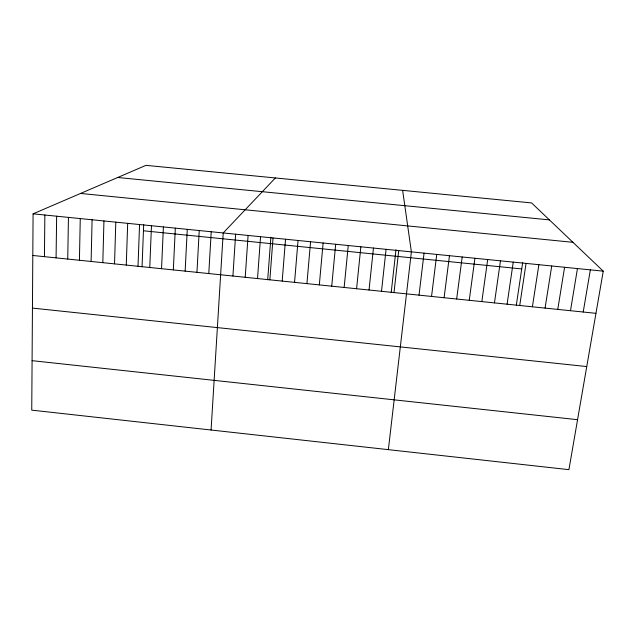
<?xml version="1.0" encoding="UTF-8"?>
<svg xmlns="http://www.w3.org/2000/svg" width="635" height="635" viewBox="0 0 635 635"><rect width="100%" height="100%" fill="white"/><g stroke="black" fill="none" stroke-linecap="round" stroke-linejoin="round"><path stroke-width="0.95" d="M33.084 213.836L31.75 410.147L568.92 469.654L603.25 271.161L531.574 202.922L145.971 165.346L33.084 213.836L603.25 271.161M44.434 256.675L44.855 215.019M56.078 257.873L56.65 216.202M67.739 259.064L68.445 217.392M79.415 260.271L80.264 218.575M91.107 261.469L92.099 219.766M102.814 262.668L103.942 220.956M114.53 263.874L115.8 222.147M126.262 265.081L127.683 223.345M138.009 266.287L139.565 224.536M142.049 266.859L143.693 224.425M149.765 267.494L151.471 225.735M161.544 268.7L163.393 226.933M173.331 269.915L175.323 228.132M185.134 271.129L187.277 229.338M196.953 272.344L199.239 230.537M208.788 273.558L211.217 231.743M211.074 430.014L223.21 232.95L275.368 177.951M232.918 276.034L235.641 234.196M245.213 277.297L248.094 235.45M257.524 278.559L260.556 236.704M267.692 279.765L270.899 237.204M269.851 279.829L273.034 237.958M282.194 281.099L285.528 239.212M294.553 282.369L298.045 240.474M306.927 283.639L310.571 241.737M319.318 284.909L323.12 242.991M331.724 286.187L335.677 244.261M344.146 287.457L348.258 245.523M356.584 288.734L360.847 246.785M369.038 290.012L373.459 248.055M381.508 291.298L386.08 249.325M391.208 292.449L395.978 249.777M393.994 292.576L398.724 250.595M388.358 449.651L411.385 251.873L402.63 190.357M419.013 295.148L424.061 253.143M431.546 296.434L436.753 254.421M444.095 297.728L449.461 255.699M456.66 299.014L462.185 256.977M469.241 300.307L474.924 258.255M481.838 301.601L487.68 259.54M494.459 302.895L500.459 260.826M507.087 304.197L513.247 262.112M516.303 305.3L522.684 262.517M519.732 305.498L526.05 263.398M532.4 306.792L538.877 264.684M545.076 308.094L551.72 265.978M557.768 309.404L564.578 267.272M570.484 310.705L577.453 268.565M583.216 312.015L590.344 269.859M117.689 177.49L549.402 219.893M80.558 193.445L572.945 242.308M143.446 230.783L521.724 268.93M32.806 255.476L595.955 313.325M32.441 308.102L586.748 366.554M32.083 360.664L577.564 419.687"/></g></svg>
